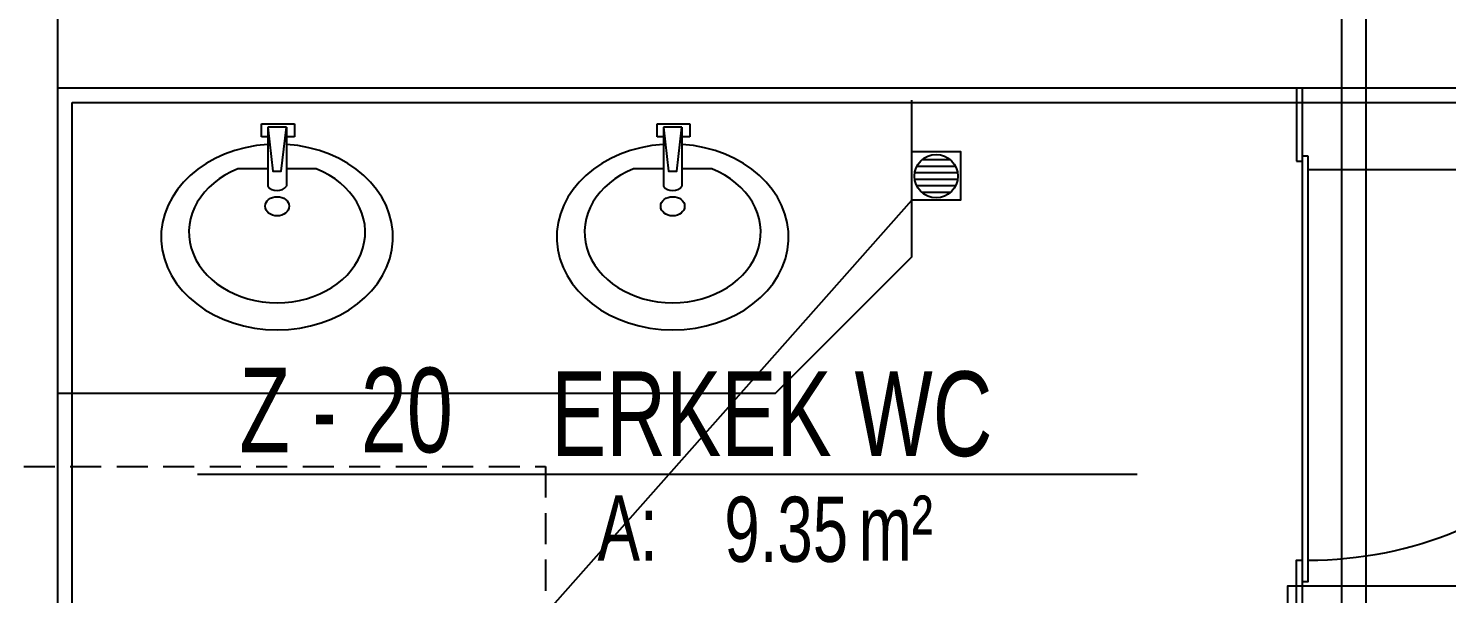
# Model space of a CAD drawing. Header units: inches. Extents: x 21 to 38546, y 13 to 15001.
# Drawn here: x 5580.8 to 5871.3, y 2223.6 to 2339.2 of the extents above; entities that cross this region are included whole.
import ezdxf
from ezdxf.enums import TextEntityAlignment as Align

# ---------------------------------------------------------------- set-up
doc = ezdxf.new("R2010")
doc.units = ezdxf.units.IN
doc.header["$MEASUREMENT"] = 0
doc.set_wipeout_variables(frame=1)
doc.linetypes.add('HIDDEN', pattern=[9.525, 6.35, -3.175])
doc.layers.add('pex_boru_dönüş', color=5, linetype='Continuous')
doc.layers.add('pex_boru_gidiş', color=1, linetype='Continuous')
for name, color, linetype, lineweight in [('Z_MİM_-KM-AREA-IDEN', 8, 'Continuous', 25), ('Z_MİM_-KM-CERAMIC-09', 8, 'Continuous', 25), ('Z_MİM_-KM-DOOR-FRAM', 8, 'Continuous', 25), ('Z_MİM_-KM-DRAINER', 8, 'Continuous', 25), ('Z_MİM_-KM-PATTERN-00', 8, 'Continuous', 25), ('Z_MİM_-KM-SHAFT', 8, 'Continuous', 25), ('Z_MİM_-KM-Silik tarama', 8, 'Continuous', 25), ('Z_MİM_-KM-VITRF', 8, 'Continuous', 25), ('Z_MİM_-KM-WALL', 8, 'Continuous', 25), ('Z_MİM_-KM-WALL-FNSH', 8, 'Continuous', 25), ('Z_MİM_-KM-WALL-PL', 8, 'Continuous', 25)]:
    doc.layers.add(name, color=color, linetype=linetype, lineweight=lineweight)
doc.styles.add('Arial_4', font='arial.ttf', dxfattribs={"height": 10})
doc.styles.add('MAH', font='arial.ttf', dxfattribs={"width": 0.8, "height": 17.5})

# ---------------------------------------------------------------- blocks, each defined once
blk = doc.blocks.new('A$C89484ba8')
at = {"layer": 'Z_MİM_-KM-DOOR-FRAM', "ltscale": 1.5}
for p, q in [((16.7, 2.4), (16.7, 82.4)), ((126.7, 2.4), (126.7, 82.4))]:
    blk.add_line(p, q, dxfattribs=at)
for centre in [(16.77, 2.52), (126.77, 2.52)]:
    blk.add_arc(centre, 79.88, 359.9155, 90.0533, dxfattribs=at)
at = {"layer": 'Z_MİM_-KM-WALL-FNSH'}
for p, q in [((0, 1.2), (19, 1.2)), ((0, 0), (15, 0)), ((13.3, 1.2), (15, 1.2)), ((15, 0), (15, 1.2))]:
    blk.add_line(p, q, dxfattribs=at)
for points in [[(14, 2.4), (14, 1.2), (101, 1.2), (101, 2.4)], [(124, 2.4), (124, 1.2), (211, 1.2), (211, 2.4)]]:
    blk.add_lwpolyline(points, close=True, dxfattribs=at)
for points in [[(125, 0), (96.66, 0), (96.66, 1.2), (125, 1.2), (125, 0)], [(206.66, 0), (206.66, 1.2)], [(220, 0), (206.66, 0), (206.66, 1.2), (220, 1.2)]]:
    blk.add_lwpolyline(points, dxfattribs=at)
blk = doc.blocks.new('A1138DA')
for p, q in [((-0.109, -0.0671), (-0.109, 0.0746)), ((-0.109, 0.0746), (-0.0393, 0.0746)), ((-0.0393, 0.0746), (-0.0393, 0.04)), ((-0.0909, 0.04), (0.227, 0.04)), ((-0.0909, -0.04), (0.227, -0.04)), ((-0.0393, -0.04), (-0.0393, -0.0671)), ((-0.0393, -0.0671), (-0.109, -0.0671))]:
    blk.add_line(p, q)
for points in [[(0.1338, 0.1692), (0.1338, 0.04)], [(-0.0909, 0.04), (-0.0909, -0.04)], [(-0.0909, -0.04), (0.1463, -0.0181), (0.1463, 0.0181), (-0.0909, 0.04)], [(0.1338, -0.04), (0.1338, -0.1692)]]:
    blk.add_lwpolyline(points)
blk.add_circle((0.3345, 0.0001), 0.0517)
for centre, radius, start, end in [((0.5, 0), 0.5, 184.58857, 175.41143), ((0.474, 0), 0.38, 206.44838, 153.55162), ((0.2023, 0), 0.047, 301.674, 58.326)]:
    blk.add_arc(centre, radius, start, end)
blk = doc.blocks.new('*U121')
blk.add_line((0, 0), (192.45, 0))
at = {"color": 7, "style": 'MAH', "width": 0.6}
blk.add_text('-', height=17.07, dxfattribs=at).set_placement((25.99, 13.11), align=Align.MIDDLE_CENTER)
at = {"color": 7, "style": 'Arial_4', "width": 0.7}
for s, p in [('A:', (81.91, -17.69)), ('m² ', (135.42, -17.69))]:
    blk.add_text(s, height=13.333, dxfattribs=at).set_placement(p)
for tag, p in [('K', (8.57, 13.11)), ('00', (33.43, 13.11)), ('MAHALADI', (72.42, 12.35))]:
    blk.add_attdef(tag, text='', height=17.33, dxfattribs=at).set_placement(p, align=Align.MIDDLE_LEFT)
blk.add_attdef('27.00', text='', height=13.33, dxfattribs=at).set_placement((133.25, -11.29), align=Align.MIDDLE_RIGHT)
blk = doc.blocks.new('*U228')
blk.add_wipeout([(10, 0), (0, 0), (0, 10), (10, 10)])
at = {"layer": 'Z_MİM_-KM-DRAINER'}
blk.add_lwpolyline([(0, 0), (0, 10), (10, 10), (10, 0)], close=True, dxfattribs=at)
at = {"layer": 'Z_MİM_-KM-Silik tarama'}
for p, q in [((8.96, 6.93), (1.03, 6.93)), ((7.93, 8.27), (2.07, 8.27)), ((9.38, 4.27), (0.56, 4.27)), ((9.43, 5.6), (0.61, 5.6)), ((8.96, 2.93), (1.03, 2.93)), ((7.93, 1.6), (2.07, 1.6))]:
    blk.add_line(p, q, dxfattribs=at)
blk.add_circle((5, 4.93), 4.44, dxfattribs=at)

msp = doc.modelspace()

# ---------------------------------------------------------------- linework, layer by layer
at = {"layer": 'pex_boru_dönüş'}
msp.add_lwpolyline([(6215.78, 1876.33), (6215.78, 1828.23), (5854.88, 1828.23), (5854.88, 2550.26)], dxfattribs=at)
at = {"layer": 'pex_boru_gidiş'}
msp.add_lwpolyline([(6220.78, 1869.33), (6220.78, 1823.23), (5849.88, 1823.23), (5849.88, 2550.26)], dxfattribs=at)
at = {"layer": 'Z_MİM_-KM-CERAMIC-09'}
msp.add_lwpolyline([(5589.76, 2324.08), (6008.76, 2324.08), (6008.76, 2225.08), (5838.76, 2225.08), (5838.76, 2204.08), (6008.76, 2204.08), (6008.76, 2110.08), (5589.76, 2110.08)], close=True, dxfattribs=at)
at = {"layer": 'Z_MİM_-KM-SHAFT', "linetype": 'HIDDEN'}
msp.add_lwpolyline([(5541.76, 2189.58), (5541.76, 2249.58), (5686.76, 2249.58), (5686.76, 2189.58)], close=True, dxfattribs=at)
at = {"layer": 'Z_MİM_-KM-VITRF'}
msp.add_lwpolyline([(5586.76, 2264.58), (5733.83, 2264.58), (5761.76, 2292.51), (5761.76, 2324.58)], dxfattribs=at)
at = {"layer": 'Z_MİM_-KM-WALL'}
for p, q in [((5586.76, 2562.08), (5586.76, 1877.08)), ((5586.76, 2327.08), (6011.76, 2327.08))]:
    msp.add_line(p, q, dxfattribs=at)

# ---------------------------------------------------------------- block references
at = {"layer": 'Z_MİM_-KM-AREA-IDEN'}
msp.add_blockref('*U121', (5615.49, 2248.04), dxfattribs=at).add_auto_attribs({'27.00': '9.35', '00': '20', 'K': 'Z', 'MAHALADI': 'ERKEK WC'})
at = {"layer": 'Z_MİM_-KM-VITRF', "xscale": 38.00000000000001, "yscale": 47.5, "zscale": 0.095, "rotation": 270}
for p in [(5631.76, 2315.56), (5712.79, 2315.56)]:
    msp.add_blockref('A1138DA', p, dxfattribs=at)
at = {"layer": 'Z_MİM_-KM-WALL-PL', "rotation": 270}
msp.add_blockref('A$C89484ba8', (5840.56, 2327.08), dxfattribs=at)

# ---------------------------------------------------------------- next in the draw order: block references
at = {"layer": 'Z_MİM_-KM-DRAINER'}
msp.add_blockref('*U228', (5761.76, 2304.08), dxfattribs=at)

# ---------------------------------------------------------------- next in the draw order: linework, layer by layer
at = {"layer": 'Z_MİM_-KM-PATTERN-00'}
msp.add_line((5589.76, 2110.08), (5761.76, 2304.08), dxfattribs=at)

doc.saveas('drawing.dxf')
